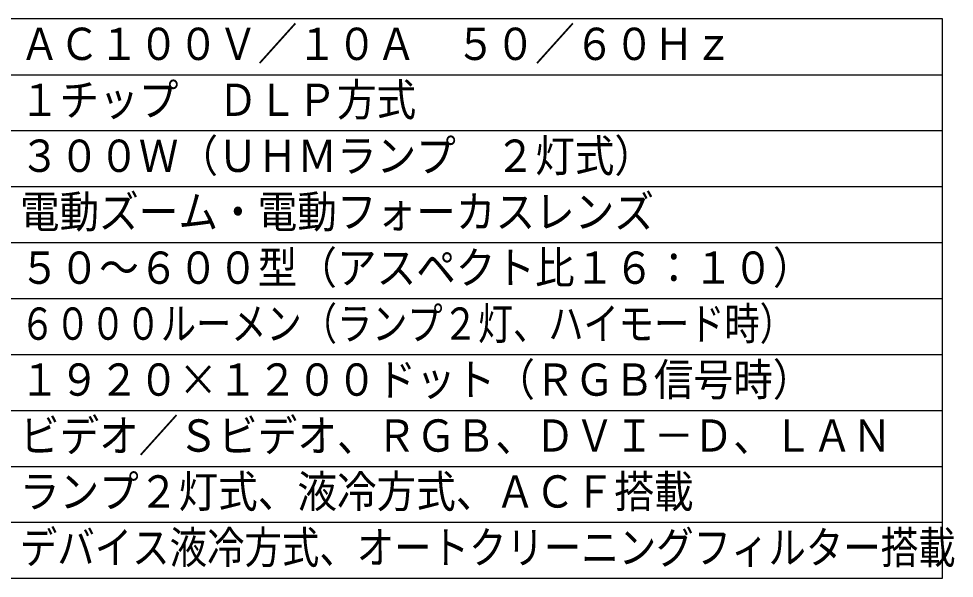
# Model space of a CAD drawing. Units: millimetres, scale not verified. Extents: x -63 to 64, y -57 to 57.
# Drawn here: x -20.1 to 63.6, y -56.5 to -6.5 of the extents above; entities that cross this region are included whole.
import ezdxf
from ezdxf.enums import TextEntityAlignment as Align

# ---------------------------------------------------------------- set-up
doc = ezdxf.new("R2010")
doc.units = ezdxf.units.MM
doc.header["$LTSCALE"] = 0.190236
doc.layers.add('0-0_MOJI1', color=2, linetype='Continuous')
doc.layers.add('0-4_WAKU', color=1, linetype='Continuous')
doc.styles.add('ＭＳ ゴシック', font='')
doc.styles.get('ＭＳ ゴシック').set_extended_font_data('MS Gothic')

msp = doc.modelspace()

# ---------------------------------------------------------------- linework, layer by layer
at = {"layer": '0-4_WAKU', "color": 4}
for p, q in [((62.5001, -6.5), (-62.5001, -6.5)), ((62.5001, -56.5001), (62.5001, -6.5)), ((-62.5001, -56.5001), (62.5001, -56.5001))]:
    msp.add_line(p, q, dxfattribs=at)
at = {"layer": '0-4_WAKU'}
for p, q in [((-62.5001, -11.5), (62.5001, -11.5)), ((-62.5001, -16.5), (62.5001, -16.5)), ((-62.5001, -21.5), (62.5001, -21.5)), ((-62.5001, -26.5), (62.5001, -26.5)), ((-62.5001, -31.5001), (62.5001, -31.5001)), ((-62.5001, -36.5001), (62.5001, -36.5001)), ((-62.5001, -41.5001), (62.5001, -41.5001)), ((-62.5001, -46.5001), (62.5001, -46.5001)), ((-62.5001, -51.5001), (62.5001, -51.5001))]:
    msp.add_line(p, q, dxfattribs=at)

# ---------------------------------------------------------------- texts
at = {"layer": '0-0_MOJI1', "style": 'ＭＳ ゴシック'}
for s, width, p in [('ＡＣ１００Ｖ／１０Ａ\u3000５０／６０Ｈｚ', 0.9, (-20, -11.0551)), ('１チップ\u3000ＤＬＰ方式', 0.9, (-20, -16.0551)), ('３００Ｗ（ＵＨＭランプ\u3000２灯式）\u3000', 0.9, (-20, -21.0552)), ('電動ズーム・電動フォーカスレンズ', 0.9, (-20, -26.0552)), ('５０～６００型（アスペクト比１６：１０）', 0.9, (-20, -31.0552)), ('６０００ルーメン（ランプ２灯、ハイモード時）', 0.8, (-20, -36.0552)), ('１９２０×１２００ドット（ＲＧＢ信号時）', 0.9, (-20, -41.0552)), ('ビデオ／Ｓビデオ、ＲＧＢ、ＤＶＩ－Ｄ、ＬＡＮ', 0.9, (-20, -46.0552)), ('ランプ２灯式、液冷方式、ＡＣＦ搭載', 0.9, (-20, -51.0552)), ('デバイス液冷方式、オートクリーニングフィルター搭載', 0.85, (-20, -56.0552))]:
    msp.add_text(s, height=2.887, dxfattribs=dict(at, width=width)).set_placement(p, align=Align.BOTTOM_LEFT)

doc.saveas('drawing.dxf')
